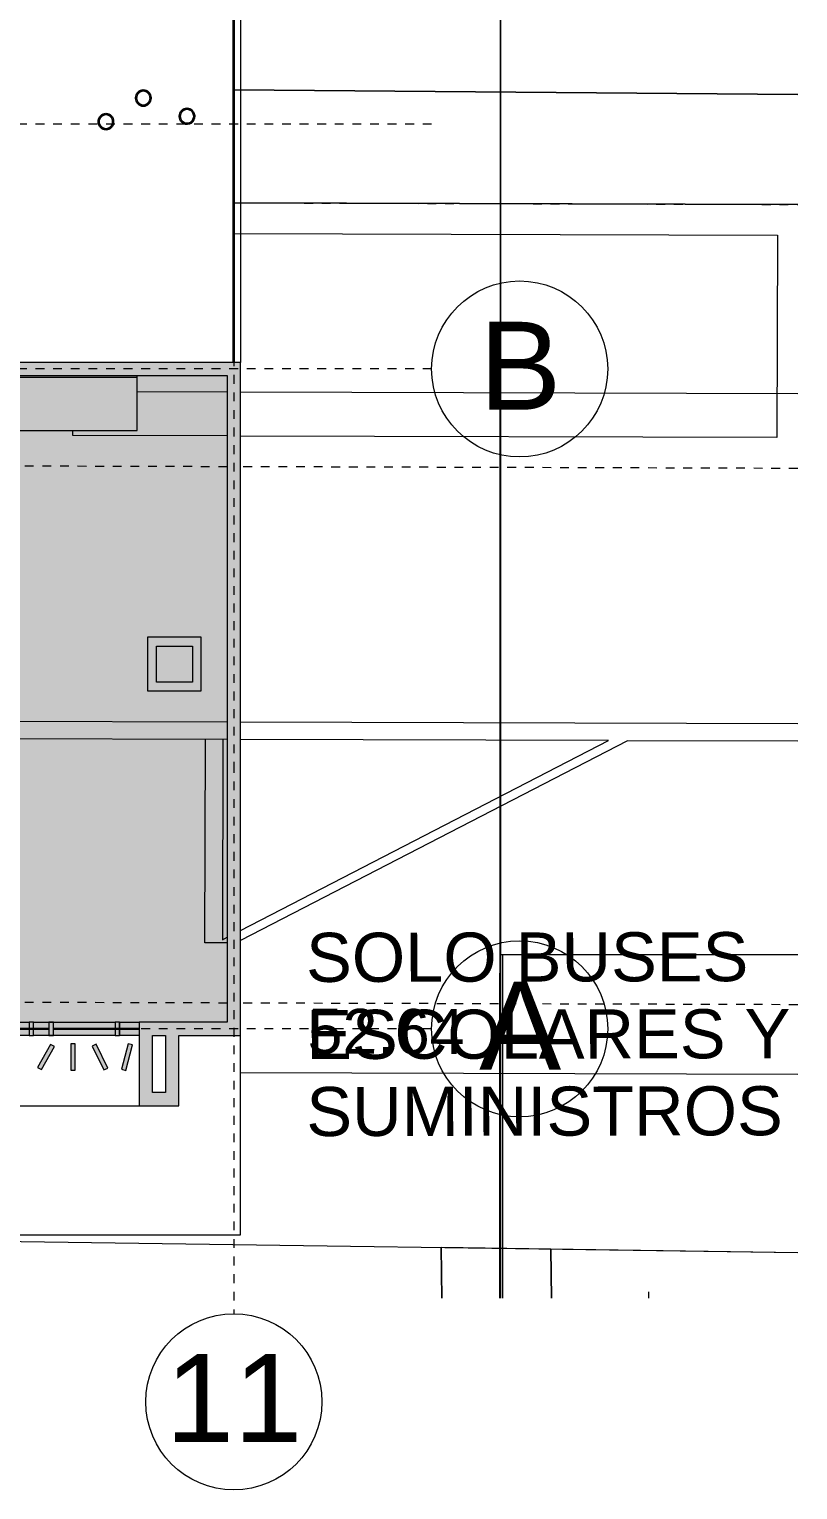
# Model space of a CAD drawing. Header units: metres. Extents: x -16.5 to 80.2, y 17.9 to 114.6.
# Drawn here: x 52.06 to 60.79, y 43.1 to 59.7 of the extents above; entities that cross this region are included whole.
import ezdxf

# ---------------------------------------------------------------- set-up
doc = ezdxf.new("R2010")
doc.units = ezdxf.units.M
doc.linetypes.add('IMPORT-carrilciclo', pattern=[0.016, 0.006, -0.01])
doc.linetypes.add('LíneaDeRejilla', pattern=[0.021, 0.012, -0.003, 0.003, -0.003])
for name, color, linetype, lineweight in [('00_AREAS DE CESION PUBLICA', 63, 'Continuous', 5), ('00_TEXTOS', 7, 'Continuous', 5), ('00_URB_ ZONAS DURAS PEATONALES', 31, 'Continuous', 5), ('00_URB_HUELLA JARDÍN', 7, 'Continuous', 5), ('00_URB_ZONAS VERDES_NO CTA', 63, 'Continuous', 5), ('00_VIA LOCAL LOTE A SEGREGAR', 253, 'Continuous', 5), ('A-DETL-GENF', 92, 'Continuous', 5), ('A-GLAZ-CURT', 52, 'Continuous', 9), ('A-GLAZ-CWMG', 51, 'Continuous', 13), ('A-MUEB', 31, 'Continuous', 5), ('A-MURO', 113, 'Continuous', 9), ('A-MURO-ACHU', 111, 'Continuous', 9), ('A-PISO', 51, 'Continuous', 9), ('A-PISO-RAMP', 51, 'Continuous', 5), ('A-VENT-CORT', 52, 'Continuous', 5), ('A-VENT-CORT-MARC', 51, 'Continuous', 5), ('A-WALL', 113, 'Continuous', 18), ('COTAS', 2, 'Continuous', 5), ('H-HID-APAR', 6, 'Continuous', 5), ('I-MOBI', 30, 'Continuous', 5), ('S-CERC-SIMB', 2, 'Continuous', 35), ('S-COLS-SYMB', 171, 'Continuous', 35), ('S-REJI', 1, 'Continuous', 5), ('S-REJI-IDEN', 1, 'Continuous', 5)]:
    doc.layers.add(name, color=color, linetype=linetype, lineweight=lineweight)
doc.styles.add('Arial', font='arial.ttf', dxfattribs={"height": 0.510389})
doc.styles.add('Arial_2', font='arial.ttf', dxfattribs={"height": 0.558007})
doc.styles.add('Arial_5', font='arial.ttf', dxfattribs={"height": 1})

# ---------------------------------------------------------------- blocks, each defined once
blk = doc.blocks.new('Ramp - Ramp-1384892-Nivel 2')
at = {"layer": 'A-PISO-RAMP'}
blk.add_line((57.438, 49.186), (60.794, 49.186), dxfattribs=at)
blk.add_open_spline([(57.438, 49.186), (57.438, 48.361), (57.438, 47.059), (57.438, 45.757), (57.438, 45.28)], degree=3, knots=[-1, -1, -1, -1, -0.4444444, -0.1237455, -0.1237455, -0.1237455, -0.1237455], dxfattribs=at)
blk = doc.blocks.new('M_Counter Top - 600mm Depth-1711526-Nivel 2')
at = {"layer": 'A-MUEB'}
for p, q in [((0.925, -0.625), (0.925, 0)), ((-1.2, -0.019), (0.925, -0.019)), ((-1.2, -0.625), (0.925, -0.625))]:
    blk.add_line(p, q, dxfattribs=at)
blk = doc.blocks.new('Montante rectangular - 50x150-1532551-Nivel 2')
at = {"layer": 'A-VENT-CORT-MARC'}
for p, q in [((0, 0.075), (-0.05, 0.075)), ((-0.05, 0.075), (-0.05, -0.075)), ((0, -0.075), (0, 0.075)), ((-0.05, -0.075), (0, -0.075))]:
    blk.add_line(p, q, dxfattribs=at)
blk = doc.blocks.new('Montante rectangular - 50x150-1532542-Nivel 2')
at = {"layer": 'A-VENT-CORT-MARC'}
for p, q in [((-0.025, -0.075), (-0.025, 0.075)), ((-0.025, 0.075), (0.025, 0.075)), ((0.025, 0.075), (0.025, -0.075)), ((0.025, -0.075), (-0.025, -0.075))]:
    blk.add_line(p, q, dxfattribs=at)
blk = doc.blocks.new('Montante rectangular - 50x150-1713899-Nivel 2')
at = {"layer": 'A-VENT-CORT-MARC'}
for p, q in [((44.112, 48.267), (44.112, 48.417)), ((44.112, 48.417), (45.062, 48.417)), ((45.062, 48.417), (45.062, 48.267)), ((45.062, 48.267), (44.112, 48.267))]:
    blk.add_line(p, q, dxfattribs=at)
blk = doc.blocks.new('Montante rectangular - 50x150-1713900-Nivel 2')
at = {"layer": 'A-VENT-CORT-MARC'}
for p, q in [((52.112, 48.267), (52.112, 48.417)), ((52.112, 48.417), (53.037, 48.417)), ((53.037, 48.417), (53.037, 48.267)), ((53.037, 48.267), (52.112, 48.267))]:
    blk.add_line(p, q, dxfattribs=at)
blk = doc.blocks.new('M_Table-Coffee - 0610 x 0610 x 0610mm-1730185-Nivel 2')
at = {"layer": 'I-MOBI'}
for p, q in [((0.323, 0.4), (-0.287, 0.4)), ((-0.287, 0.4), (-0.287, -0.21)), ((0.323, -0.21), (0.323, 0.4)), ((-0.185, -0.108), (-0.185, 0.299)), ((-0.185, 0.299), (0.222, 0.299)), ((0.222, 0.299), (0.222, -0.108)), ((0.222, -0.108), (-0.185, -0.108)), ((-0.287, -0.21), (0.323, -0.21))]:
    blk.add_line(p, q, dxfattribs=at)
blk = doc.blocks.new('DISPOSICIÓN URBANA JARDIN_dwg-1215257-Nivel 2')
at = {"layer": '00_AREAS DE CESION PUBLICA', "color": 254, "flags": 128}
blk.add_lwpolyline([(101.632, 89.254), (99.19, 87.868), (99.479, 87.391)], dxfattribs=at)
at = {"layer": '00_URB_ ZONAS DURAS PEATONALES', "color": 7}
for p, q in [((94.969, 100.608), (89.417, 97.409)), ((90.066, 96.303), (95.602, 99.53))]:
    blk.add_line(p, q, dxfattribs=at)
at = {"layer": '00_URB_HUELLA JARDÍN', "color": 253}
blk.add_line((89.417, 97.409), (94.969, 100.608), dxfattribs=at)
at = {"layer": '00_URB_ZONAS VERDES_NO CTA', "color": 254}
blk.add_line((99.479, 87.391), (99.19, 87.868), dxfattribs=at)
at = {"layer": '00_URB_ZONAS VERDES_NO CTA', "color": 254, "flags": 128}
blk.add_lwpolyline([(99.19, 87.868), (98.107, 87.253), (98.406, 86.761)], dxfattribs=at)
at = {"layer": '00_VIA LOCAL LOTE A SEGREGAR', "color": 254}
for p, q in [((95.602, 99.53), (90.066, 96.303)), ((93.117, 91.252), (98.588, 94.441)), ((90.266, 89.591), (92.987, 91.177)), ((93.089, 91.004), (90.367, 89.418)), ((101.632, 89.254), (89.251, 82.224)), ((98.406, 86.761), (98.107, 87.253))]:
    blk.add_line(p, q, dxfattribs=at)
at = {"layer": '00_VIA LOCAL LOTE A SEGREGAR', "linetype": 'IMPORT-carrilciclo'}
for p, q in [((90.066, 96.303), (95.602, 99.53)), ((97.12, 96.942), (91.649, 93.754)), ((100.205, 91.685), (94.734, 88.496)), ((94.605, 88.421), (91.883, 86.835))]:
    blk.add_line(p, q, dxfattribs=at)
at = {"layer": '00_VIA LOCAL LOTE A SEGREGAR', "flags": 128}
for points in [[(90.243, 96.001), (95.58, 99.112), (96.738, 97.125), (91.472, 94.055)], [(91.342, 93.98), (89.827, 93.096), (89.799, 93.144)]]:
    blk.add_lwpolyline(points, dxfattribs=at)
at = {"layer": '00_VIA LOCAL LOTE A SEGREGAR', "color": 254, "flags": 128}
for points in [[(98.689, 94.269), (97.019, 93.295), (94.373, 89.111)], [(94.316, 89.208), (96.831, 93.186), (93.218, 91.08)], [(93.047, 90.98), (94.193, 89.014), (94.226, 89.066)], [(94.258, 89.012), (94.038, 88.883), (92.875, 90.88)]]:
    blk.add_lwpolyline(points, dxfattribs=at)
at = {"layer": '00_VIA LOCAL LOTE A SEGREGAR', "linetype": 'IMPORT-carrilciclo', "flags": 128}
blk.add_lwpolyline([(91.52, 93.678), (89.139, 92.29), (88.936, 92.638)], dxfattribs=at)
at = {"layer": 'COTAS', "color": 254}
for p, q in [((96.691, 97.674), (91.22, 94.485)), ((91.09, 94.409), (90.205, 93.893)), ((95.134, 87.815), (100.605, 91.004)), ((100.393, 88.013), (100.431, 87.95))]:
    blk.add_line(p, q, dxfattribs=at)
at = {"layer": '00_TEXTOS', "color": 253, "insert": (94.973, 89.562), "char_height": 0.55801, "width": 8.68051, "attachment_point": 1, "rotation": 30.5053, "line_spacing_factor": 0.941778, "style": 'Arial_2'}
blk.add_mtext('SOLO BUSES\\PESCOLARES Y\\PSUMINISTROS', dxfattribs=at)
at = {"layer": 'COTAS', "color": 51, "insert": (96.196, 89.277), "char_height": 0.5104, "width": 1.93191, "attachment_point": 2, "rotation": 30.2343, "line_spacing_factor": 0.941778, "style": 'Arial'}
blk.add_mtext('52.64', dxfattribs=at)
blk = doc.blocks.new('Panel de sistema - Vidrio-10-1115117-Nivel 2')
at = {"layer": 'A-GLAZ-CURT'}
for p, q in [((0.475, 0.005), (-0.475, 0.005)), ((-0.475, 0.005), (-0.475, -0.005)), ((0.475, -0.005), (0.475, 0.005)), ((-0.475, -0.005), (0.475, -0.005))]:
    blk.add_line(p, q, dxfattribs=at)
blk = doc.blocks.new('Panel de sistema - Vidrio-10-1351319-Nivel 2')
at = {"layer": 'A-GLAZ-CURT'}
for p, q in [((0.4875, 0.005), (-0.4875, 0.005)), ((-0.4875, 0.005), (-0.4875, -0.005)), ((0.4875, -0.005), (0.4875, 0.005)), ((-0.4875, -0.005), (0.4875, -0.005))]:
    blk.add_line(p, q, dxfattribs=at)
blk = doc.blocks.new('Montante rectangular - 50x150-1351318-Nivel 2')
at = {"layer": 'A-GLAZ-CWMG'}
for p, q in [((-0.025, 0.075), (0.025, 0.075)), ((-0.025, -0.075), (-0.025, 0.075)), ((0.025, 0.075), (0.025, -0.075)), ((0.025, -0.075), (-0.025, -0.075))]:
    blk.add_line(p, q, dxfattribs=at)
blk = doc.blocks.new('Grid - 4mm-563819-Nivel 2')
at = {"layer": 'S-REJI-IDEN'}
blk.add_circle((0, 0), 0.004, dxfattribs=at)

msp = doc.modelspace()

# ---------------------------------------------------------------- hatches: boundary and pattern name
at = {"layer": 'A-DETL-GENF'}
h = msp.add_hatch(color=7, dxfattribs=at)
h.paths.add_polyline_path([(42.061, 48.266), (53.311, 48.267), (53.311, 48.417), (54.311, 48.417), (54.311, 55.767), (49.311, 55.767), (49.311, 55.489), (49.161, 55.489), (49.162, 54.589), (49.311, 54.586), (49.311, 54.517), (47.211, 54.517), (47.211, 54.589), (47.361, 54.589), (47.361, 55.489), (47.211, 55.489), (47.211, 55.767), (42.061, 55.767), (42.061, 48.267)], flags=0)
h.paths.add_polyline_path([(54.466, 48.267), (54.465, 55.917), (54.461, 55.916), (54.461, 48.267)], flags=0)
h.paths.add_polyline_path([(49.311, 48.387), (49.161, 48.387), (49.161, 50.151), (49.311, 50.151)], flags=0)
h.paths.add_polyline_path([(47.211, 48.387), (47.211, 51.051), (47.361, 51.051), (47.361, 48.387)], flags=0)
h.paths.add_polyline_path([(49.261, 50.951), (49.161, 50.951), (49.161, 53.717), (49.311, 53.717), (49.311, 50.951)], flags=0)
h.paths.add_polyline_path([(47.211, 51.851), (47.211, 53.817), (47.361, 53.817), (47.361, 51.851), (47.261, 51.851)], flags=0)
at = {"layer": 'A-MURO-ACHU'}
for points in [[(49.311, 55.767), (54.461, 55.767), (54.461, 55.917), (49.311, 55.917)], [(54.461, 48.267), (54.461, 55.767), (54.311, 55.767), (54.311, 48.267)], [(53.761, 48.267), (54.311, 48.267), (54.311, 48.417), (53.311, 48.417), (53.311, 48.267), (53.611, 48.267)], [(52.201, 47.879), (52.347, 48.14), (52.304, 48.165), (52.157, 47.903)], [(52.584, 47.872), (52.584, 48.172), (52.534, 48.172), (52.534, 47.872)], [(52.908, 47.876), (52.953, 47.897), (52.823, 48.168), (52.778, 48.146), (52.805, 48.09)], [(53.16, 47.87), (53.234, 48.16), (53.185, 48.173), (53.111, 47.882)], [(53.461, 47.467), (53.461, 48.267), (53.311, 48.267), (53.311, 47.467)], [(53.619, 47.617), (53.761, 47.617), (53.761, 48.267), (53.611, 48.267), (53.611, 47.617)], [(53.611, 47.467), (53.761, 47.467), (53.761, 47.617), (53.461, 47.617), (53.461, 47.467)]]:
    msp.add_hatch(color=256, dxfattribs=at).paths.add_polyline_path(points, flags=0)

# ---------------------------------------------------------------- linework, layer by layer
at = {"layer": 'A-MURO'}
for p, q in [((53.087, 48.417), (53.311, 48.417)), ((53.087, 48.417), (53.087, 48.267)), ((53.311, 48.267), (53.087, 48.267))]:
    msp.add_line(p, q, dxfattribs=at)
at = {"layer": 'A-PISO'}
for p, q in [((57.408, 45.28), (57.431, 79.662)), ((57.416, 79.65), (57.416, 45.28)), ((54.461, 74.042), (54.461, 55.917)), ((54.386, 55.917), (54.386, 74)), ((57.416, 49.186), (60.794, 49.186)), ((54.461, 46.001), (54.461, 48.267)), ((12.591, 47.467), (53.311, 47.467)), ((-0.727, 46.001), (54.461, 46.001))]:
    msp.add_line(p, q, dxfattribs=at)
at = {"layer": 'A-WALL'}
for p, q in [((54.461, 55.917), (49.161, 55.917)), ((54.461, 48.267), (54.461, 55.917)), ((49.311, 55.767), (54.311, 55.767)), ((54.311, 55.767), (54.311, 48.417)), ((54.311, 48.417), (53.311, 48.417)), ((53.311, 48.417), (53.311, 47.467)), ((52.304, 48.165), (52.157, 47.903)), ((52.347, 48.14), (52.304, 48.165)), ((52.584, 48.172), (52.534, 48.172)), ((52.534, 48.172), (52.534, 47.872)), ((52.584, 47.872), (52.584, 48.172)), ((52.823, 48.168), (52.778, 48.146)), ((52.778, 48.146), (52.908, 47.876)), ((52.953, 47.897), (52.823, 48.168)), ((53.185, 48.173), (53.111, 47.882)), ((53.16, 47.87), (53.234, 48.16)), ((53.234, 48.16), (53.185, 48.173)), ((53.461, 48.267), (53.611, 48.267)), ((53.461, 47.617), (53.461, 48.267)), ((53.611, 48.267), (53.611, 47.617)), ((53.761, 48.267), (54.461, 48.267)), ((53.761, 47.467), (53.761, 48.267)), ((52.201, 47.879), (52.347, 48.14)), ((52.157, 47.903), (52.201, 47.879)), ((52.534, 47.872), (52.584, 47.872)), ((52.908, 47.876), (52.953, 47.897)), ((53.111, 47.882), (53.16, 47.87)), ((53.611, 47.617), (53.461, 47.617)), ((53.311, 47.467), (53.761, 47.467))]:
    msp.add_line(p, q, dxfattribs=at)
at = {"layer": 'S-CERC-SIMB'}
msp.add_line((54.386, 55.917), (54.386, 74), dxfattribs=at)
at = {"layer": 'S-COLS-SYMB'}
for centre, radius, start, end in [((53.358, 58.921), 0.0842, 45, 225), ((53.358, 58.921), 0.0842, 225, 45), ((53.854, 58.714), 0.0841, 34, 214), ((52.933, 58.652), 0.0842, 90, 270), ((52.933, 58.652), 0.0842, 270, 90), ((53.854, 58.714), 0.0841, 214, 34)]:
    msp.add_arc(centre, radius, start, end, dxfattribs=at)
at = {"layer": 'S-REJI', "linetype": 'LíneaDeRejilla'}
for p, q in [((54.386, 86.575), (54.386, 51.353)), ((56.634, 58.624), (50.384, 58.624)), ((56.634, 55.842), (50.384, 55.842)), ((54.386, 51.353), (54.386, 45.103)), ((56.634, 48.342), (50.384, 48.342))]:
    msp.add_line(p, q, dxfattribs=at)

# ---------------------------------------------------------------- block references
at = {"layer": 'A-MUEB'}
msp.add_blockref('M_Counter Top - 600mm Depth-1711526-Nivel 2', (52.362, 55.767), dxfattribs=at)
at = {"layer": 'A-PISO-RAMP'}
msp.add_blockref('Ramp - Ramp-1384892-Nivel 2', (0, 0), dxfattribs=at)
at = {"layer": 'A-VENT-CORT'}
for name, p in [('Panel de sistema - Vidrio-10-1115117-Nivel 2', (51.811, 48.342)), ('Panel de sistema - Vidrio-10-1351319-Nivel 2', (52.824, 48.342))]:
    msp.add_blockref(name, p, dxfattribs=at)
at = {"layer": 'A-VENT-CORT-MARC'}
for name, p in [('Montante rectangular - 50x150-1713899-Nivel 2', (7, 0)), ('Montante rectangular - 50x150-1713900-Nivel 2', (0, 0)), ('Montante rectangular - 50x150-1532551-Nivel 2', (53.087, 48.342))]:
    msp.add_blockref(name, p, dxfattribs=at)
at = {"layer": 'A-VENT-CORT-MARC', "extrusion": (0, 0, -1)}
msp.add_blockref('Montante rectangular - 50x150-1532542-Nivel 2', (-52.087, 48.342), dxfattribs=at)
at = {"layer": 'A-VENT-CORT-MARC', "extrusion": (0, 0, -1), "rotation": 180}
msp.add_blockref('Montante rectangular - 50x150-1351318-Nivel 2', (-52.311, 48.342), dxfattribs=at)
at = {"layer": 'H-HID-APAR', "rotation": 329.59469028066}
msp.add_blockref('DISPOSICIÓN URBANA JARDIN_dwg-1215257-Nivel 2', (-72.033, 20.256), dxfattribs=at)
at = {"layer": 'I-MOBI'}
msp.add_blockref('M_Table-Coffee - 0610 x 0610 x 0610mm-1730185-Nivel 2', (53.693, 52.392), dxfattribs=at)
at = {"layer": 'S-REJI-IDEN', "xscale": 249.9999999999999, "yscale": 249.9999999999999, "zscale": 249.9999999999999}
for p, rotation in [((57.634, 55.842), 90.00000000000004), ((57.634, 48.342), 90.00000000000004), ((54.386, 44.103), 180)]:
    msp.add_blockref('Grid - 4mm-563819-Nivel 2', p, dxfattribs=dict(at, rotation=rotation))

# ---------------------------------------------------------------- texts
at = {"layer": 'S-REJI-IDEN', "char_height": 1, "attachment_point": 2, "line_spacing_factor": 0.941778, "style": 'Arial_5'}
for s, insert, width in [('B', (57.64, 56.379), 1.11408), ('A', (57.64, 48.879), 1.11408), ('11', (54.387, 44.647), 1.86088)]:
    msp.add_mtext(s, dxfattribs=dict(at, insert=insert, width=width))

doc.saveas('drawing.dxf')
